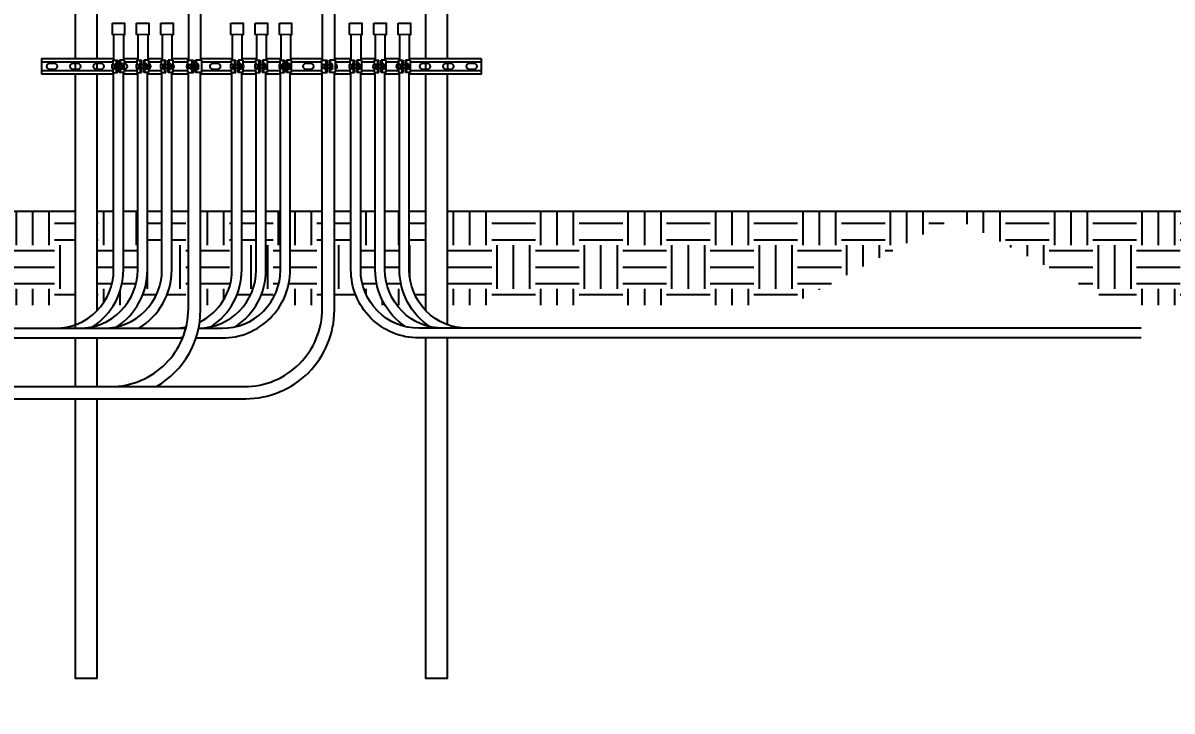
# Model space of a CAD drawing. Header units: feet. Extents: x -159 to 1687, y 0 to 1556.
# Drawn here: x 505.98 to 515.84, y 1037.27 to 1043.17 of the extents above; entities that cross this region are included whole.
import ezdxf
from ezdxf import colors
from ezdxf.entities.mleader import LeaderData, LeaderLine
from ezdxf.math import Vec2, Vec3

# ---------------------------------------------------------------- set-up
doc = ezdxf.new("R2010")
doc.units = ezdxf.units.FT
doc.header["$MEASUREMENT"] = 0
for name, color, linetype in [('C-GRADE', 110, 'Continuous'), ('E-COND-PVC', 4, 'Continuous'), ('E-COND-RGS', 4, 'Continuous'), ('E-EQPM-CAB', 5, 'Continuous'), ('E-EQPM-HRDW', 230, 'Continuous'), ('G-ANNO-TEXT', 1, 'Continuous')]:
    doc.layers.add(name, color=color, linetype=linetype)
doc.styles.add('NEI-A', font='arial.ttf')

# ---------------------------------------------------------------- blocks, each defined once
blk = doc.blocks.new('HSQN031')
blk.add_lwpolyline([(-0.4, 0.21), (-0.4, 0), (0.4, 0), (0.4, 0.21), (0.28, 0.27), (-0.28, 0.27)], close=True)
for points in [[(0, 0.21, 0.123587), (-0.2, 0.27, 0.085237), (-0.34, 0.24)], [(0.34, 0.24, 0.085237), (0.2, 0.27, 0.123587), (0, 0.21), (0, 0)]]:
    blk.add_lwpolyline(points, format="xyb")
blk = doc.blocks.new('Bolt Head 312')
for p, q in [((-0.29, 0), (-0.29, 0.14)), ((-0.29, 0), (0.29, 0)), ((-0.22, 0.2), (0.22, 0.2)), ((-0.14, 0.14), (-0.14, 0)), ((0.14, 0.14), (0.14, 0)), ((0.29, 0), (0.29, 0.14))]:
    blk.add_line(p, q)
for centre, major_axis, ratio in [((-0.22, 0.14), (-0.0722, 0), 0.866025), ((0, 0.14), (-0.144, 0), 0.433013)]:
    blk.add_ellipse(centre, major_axis=major_axis, ratio=ratio, start_param=3.141593, end_param=6.283185)
at = {"extrusion": (0, 0, -1)}
blk.add_ellipse((0.22, 0.14), major_axis=(0.0722, 0), ratio=0.866025, start_param=3.141593, end_param=6.283185, dxfattribs=at)

msp = doc.modelspace()

# ---------------------------------------------------------------- hatches: boundary and pattern name
at = {"layer": 'E-COND-RGS'}
h = msp.add_hatch(dxfattribs=at)
h.set_pattern_fill('EARTH', color=256, scale=1.5)
h.set_pattern_definition([(0, (0, 7.80868), (0.375, 0.375), [0.375, -0.375]), (0, (0, 7.9493), (0.375, 0.375), [0.375, -0.375]), (0, (0, 8.08993), (0.375, 0.375), [0.375, -0.375]), (90, (0.04688, 8.1368), (-0.375, 0.375), [0.375, -0.375]), (90, (0.1875, 8.1368), (-0.375, 0.375), [0.375, -0.375]), (90, (0.32812, 8.1368), (-0.375, 0.375), [0.375, -0.375])])
edge = h.paths.add_edge_path()
edge.add_line((508.06388, 1041.54977), (508.06389, 1041.04973))
edge.add_arc((507.48026, 1041.04971), 0.58363, -31.043994, 0.00172, ccw=False)
edge.add_line((507.9803, 1040.74874), (508.08782, 1040.74874))
edge.add_arc((507.68855, 1041.04971), 0.5, 322.991191, 360.00172)
edge.add_line((508.18855, 1041.04972), (508.18854, 1041.54977))
edge.add_line((508.18854, 1041.54977), (508.06388, 1041.54977))
edge = h.paths.add_edge_path()
edge.add_arc((507.27197, 1041.04972), 0.58363, 328.955298, 360.00172)
edge.add_line((507.8556, 1041.04974), (507.85559, 1041.54977))
edge.add_line((507.85559, 1041.54977), (507.98025, 1041.54977))
edge.add_line((507.98025, 1041.54977), (507.98026, 1041.04973))
edge.add_arc((507.48026, 1041.04971), 0.5, -37.009696, 0.00172, ccw=False)
edge.add_line((507.87953, 1040.74874), (507.772, 1040.74874))
edge = h.paths.add_edge_path()
edge.add_line((507.50199, 1041.54977), (507.50199, 1040.74874))
edge.add_line((507.50199, 1040.74874), (507.67123, 1040.74874))
edge.add_arc((507.27197, 1041.04972), 0.5, 322.989417, 360.00172)
edge.add_line((507.77197, 1041.04973), (507.77196, 1041.54977))
edge.add_line((507.77196, 1041.54977), (507.50199, 1041.54977))
edge = h.paths.add_edge_path()
edge.add_line((507.25493, 1041.54977), (507.25495, 1041.04975))
edge.add_arc((506.67132, 1041.04974), 0.58363, -31.046744, 0.00172, ccw=False)
edge.add_line((507.17134, 1040.74874), (507.39783, 1040.74874))
edge.add_line((507.39783, 1040.74874), (507.39783, 1041.54977))
edge.add_line((507.39783, 1041.54977), (507.25493, 1041.54977))
edge = h.paths.add_edge_path()
edge.add_line((507.04664, 1041.54977), (507.04666, 1041.04976))
edge.add_arc((506.46303, 1041.04974), 0.58363, -31.047452, 0.00172, ccw=False)
edge.add_line((506.96305, 1040.74874), (507.07057, 1040.74874))
edge.add_arc((506.67132, 1041.04974), 0.5, 322.986859, 360.00172)
edge.add_line((507.17132, 1041.04975), (507.1713, 1041.54977))
edge.add_line((507.1713, 1041.54977), (507.04664, 1041.54977))
edge = h.paths.add_edge_path()
edge.add_line((506.84061, 1041.54977), (506.84062, 1041.04977))
edge.add_arc((506.25699, 1041.04975), 0.58363, -31.048153, 0.00172, ccw=False)
edge.add_line((506.75701, 1040.74874), (506.86227, 1040.74874))
edge.add_arc((506.46303, 1041.04974), 0.5, 322.985973, 360.00172)
edge.add_line((506.96303, 1041.04976), (506.96301, 1041.54977))
edge.add_line((506.96301, 1041.54977), (506.84061, 1041.54977))
edge = h.paths.add_edge_path()
edge.add_line((508.54621, 1040.74874), (508.54621, 1041.54977))
edge.add_line((508.54621, 1041.54977), (508.27217, 1041.54977))
edge.add_line((508.27217, 1041.54977), (508.27218, 1041.04972))
edge.add_arc((507.68855, 1041.04971), 0.58363, -31.043285, 0.00172, ccw=False)
edge.add_line((508.18859, 1040.74874), (508.54621, 1040.74874))
edge = h.paths.add_edge_path()
edge.add_line((508.79269, 1041.04977), (508.79271, 1041.54977))
edge.add_line((508.79271, 1041.54977), (508.65038, 1041.54977))
edge.add_line((508.65038, 1041.54977), (508.65038, 1040.74874))
edge.add_line((508.65038, 1040.74874), (508.87631, 1040.74874))
edge.add_arc((509.37632, 1041.04975), 0.58363, 179.99828, 211.048573, ccw=False)
edge = h.paths.add_edge_path()
edge.add_line((509.00098, 1041.04977), (509.001, 1041.54977))
edge.add_line((509.001, 1041.54977), (508.87634, 1041.54977))
edge.add_line((508.87634, 1041.54977), (508.87632, 1041.04977))
edge.add_arc((509.37632, 1041.04975), 0.5, 179.99828, 217.015431)
edge.add_line((508.97709, 1040.74874), (509.0846, 1040.74874))
edge.add_arc((509.58461, 1041.04975), 0.58363, 179.99828, 211.048573, ccw=False)
edge = h.paths.add_edge_path()
edge.add_arc((509.7929, 1041.04975), 0.58363, 179.99828, 211.047865)
edge.add_line((509.29289, 1040.74874), (509.18538, 1040.74874))
edge.add_arc((509.58461, 1041.04975), 0.5, 179.99828, 217.015431, ccw=False)
edge.add_line((509.08461, 1041.04977), (509.08463, 1041.54977))
edge.add_line((509.08463, 1041.54977), (509.20929, 1041.54977))
edge.add_line((509.20929, 1041.54977), (509.20927, 1041.04976))
edge = h.paths.add_edge_path()
edge.add_line((509.43384, 1040.74874), (509.43384, 1041.54977))
edge.add_line((509.43384, 1041.54977), (509.29292, 1041.54977))
edge.add_line((509.29292, 1041.54977), (509.2929, 1041.04976))
edge.add_arc((509.7929, 1041.04975), 0.5, 179.99828, 217.014544)
edge.add_line((509.39366, 1040.74874), (509.43384, 1040.74874))
h.paths.add_polyline_path([(509.62134, 1041.54977), (509.62134, 1040.74874), (512.56963, 1040.74874), (514.06963, 1041.54977)])
edge = h.paths.add_edge_path()
edge.add_line((506.61479, 1041.54977), (506.61479, 1040.74874))
edge.add_line((506.61479, 1040.74874), (506.65623, 1040.74874))
edge.add_arc((506.25699, 1041.04975), 0.5, 322.985095, 360.00172)
edge.add_line((506.75699, 1041.04976), (506.75698, 1041.54977))
edge.add_line((506.75698, 1041.54977), (506.61479, 1041.54977))
h.paths.add_polyline_path([(506.42729, 1040.74874), (506.42729, 1041.54977), (502.72256, 1041.54977), (504.22256, 1040.74874)])
h = msp.add_hatch(dxfattribs=at)
h.set_pattern_fill('EARTH', color=256, scale=1.5)
h.set_pattern_definition([(0, (11.15827, 7.80868), (0.375, 0.375), [0.375, -0.375]), (0, (11.15827, 7.9493), (0.375, 0.375), [0.375, -0.375]), (0, (11.15827, 8.08993), (0.375, 0.375), [0.375, -0.375]), (90, (11.20514, 8.1368), (-0.375, 0.375), [0.375, -0.375]), (90, (11.34577, 8.1368), (-0.375, 0.375), [0.375, -0.375]), (90, (11.4864, 8.1368), (-0.375, 0.375), [0.375, -0.375])])
h.paths.add_polyline_path([(519.03929, 1041.54977), (519.03929, 1040.74874), (523.72789, 1040.74874), (525.22789, 1041.54977)])
h.paths.add_polyline_path([(518.58093, 1041.54977), (518.58091, 1040.74874), (518.85179, 1040.74874), (518.85179, 1041.54977)])
h.paths.add_polyline_path([(518.47679, 1040.74874), (518.47679, 1041.54977), (513.88083, 1041.54977), (515.38083, 1040.74874)])

# ---------------------------------------------------------------- linework, layer by layer
at = {"layer": 'C-GRADE'}
for points in [[(506.42729, 1041.54977), (493.67872, 1041.54977)], [(506.75698, 1041.54977), (506.61479, 1041.54977)], [(506.96301, 1041.54977), (506.84061, 1041.54977)], [(507.1713, 1041.54977), (507.04664, 1041.54977)], [(507.39783, 1041.54977), (507.25493, 1041.54977)], [(507.77196, 1041.54977), (507.50199, 1041.54977)], [(507.98025, 1041.54977), (507.85559, 1041.54977)], [(508.18854, 1041.54977), (508.06388, 1041.54977)], [(508.54621, 1041.54977), (508.27217, 1041.54977)], [(508.79271, 1041.54977), (508.65038, 1041.54977)], [(509.001, 1041.54977), (508.87634, 1041.54977)], [(509.20929, 1041.54977), (509.08463, 1041.54977)], [(509.43384, 1041.54977), (509.29292, 1041.54977)], [(518.47679, 1041.54977), (509.62134, 1041.54977)]]:
    msp.add_lwpolyline(points, dxfattribs=at)
at = {"layer": 'E-COND-PVC'}
msp.add_line((500.47789, 1040.54992), (507.37664, 1040.54972), dxfattribs=at)
at = {"layer": 'E-COND-PVC', "color": 111}
msp.add_line((494.26168, 1040.04977), (507.87955, 1040.04977), dxfattribs=at)
for points in [[(507.39783, 1044.52332), (507.39783, 1042.84676)], [(507.50199, 1044.52332), (507.50199, 1042.84676)], [(508.54621, 1044.52332), (508.54621, 1042.84676)], [(508.65038, 1044.52332), (508.65038, 1042.84676)], [(494.26168, 1039.94561), (507.88996, 1039.94561)]]:
    msp.add_lwpolyline(points, dxfattribs=at)
at = {"layer": 'E-COND-PVC'}
for points in [[(506.74595, 1043.16601), (506.85008, 1043.16568), (506.85008, 1043.06642), (506.74595, 1043.06675)], [(506.95425, 1043.16601), (507.05837, 1043.16568), (507.05837, 1043.06642), (506.95425, 1043.06675)], [(507.16254, 1043.16601), (507.26666, 1043.16568), (507.26666, 1043.06642), (507.16254, 1043.06675)], [(507.76319, 1043.16601), (507.86731, 1043.16568), (507.86731, 1043.06642), (507.76319, 1043.06675)], [(507.97148, 1043.16601), (508.0756, 1043.16568), (508.0756, 1043.06642), (507.97148, 1043.06675)], [(508.17977, 1043.16601), (508.28389, 1043.16568), (508.28389, 1043.06642), (508.17977, 1043.06675)], [(508.78176, 1043.16601), (508.88588, 1043.16568), (508.88588, 1043.06642), (508.78176, 1043.06675)], [(508.99005, 1043.16601), (509.09417, 1043.16568), (509.09417, 1043.06642), (508.99005, 1043.06675)], [(509.19834, 1043.16601), (509.30246, 1043.16568), (509.30246, 1043.06642), (509.19834, 1043.06675)]]:
    msp.add_lwpolyline(points, close=True, dxfattribs=at)
for points in [[(506.75693, 1043.06671), (506.75694, 1042.84676)], [(506.84058, 1043.06645), (506.84058, 1042.84676)], [(506.96522, 1043.06671), (506.96523, 1042.84676)], [(507.04887, 1043.06645), (507.04887, 1042.84676)], [(507.17352, 1043.06671), (507.17352, 1042.84676)], [(507.25716, 1043.06645), (507.25716, 1042.84676)], [(507.77417, 1043.06671), (507.77418, 1042.84676)], [(507.85782, 1043.06645), (507.85781, 1042.84676)], [(507.98246, 1043.06671), (507.98247, 1042.84676)], [(508.06611, 1043.06645), (508.0661, 1042.84676)], [(508.19075, 1043.06671), (508.19076, 1042.84676)], [(508.2744, 1043.06645), (508.27439, 1042.84676)], [(508.79274, 1043.06671), (508.79274, 1042.84676)], [(508.87638, 1043.06645), (508.87638, 1042.84676)], [(509.00103, 1043.06671), (509.00103, 1042.84676)], [(509.08467, 1043.06645), (509.08467, 1042.84676)], [(509.20932, 1043.06671), (509.20932, 1042.84676)], [(509.29296, 1043.06645), (509.29296, 1042.84676)], [(500.47789, 1040.46629), (507.34903, 1040.46609)]]:
    msp.add_lwpolyline(points, dxfattribs=at)
for points in [[(506.25698, 1040.54975, 0.414231), (506.75699, 1041.04976), (506.75694, 1042.7426)], [(506.46301, 1040.54974, 0.414231), (506.96303, 1041.04976), (506.96298, 1042.74259)], [(506.57992, 1040.5636, 0.2512181), (506.84062, 1041.04977), (506.84057, 1042.7426)], [(506.6713, 1040.54974, 0.414231), (507.17132, 1041.04975), (507.17127, 1042.74259)], [(506.7847, 1040.56276, 0.2519039), (507.04666, 1041.04976), (507.0466, 1042.74259)], [(506.97234, 1040.54973, 0.2630563), (507.25495, 1041.04975), (507.2549, 1042.74259)], [(507.46315, 1040.46608), (507.68853, 1040.46608, 0.414231), (508.27218, 1041.04972), (508.27213, 1042.74256)], [(507.48575, 1040.54971), (507.68854, 1040.54971, 0.414231), (508.18855, 1041.04972), (508.1885, 1042.74256)], [(507.48576, 1040.54974, 0.4110049), (507.98026, 1041.04973), (507.98021, 1042.74256)], [(507.49486, 1040.60215, 0.2845179), (507.77197, 1041.04973), (507.77192, 1042.74257)], [(507.59364, 1040.56274, 0.2519039), (507.8556, 1041.04974), (507.85555, 1042.74257)], [(507.80193, 1040.56273, 0.2519039), (508.06389, 1041.04973), (508.06384, 1042.74256)], [(515.15543, 1040.4663), (509.37634, 1040.46612, -0.414231), (508.79269, 1041.04977), (508.79274, 1042.7426)], [(515.15542, 1040.54992), (509.37634, 1040.54975, -0.414231), (508.87632, 1041.04977), (508.87637, 1042.7426)], [(509.26293, 1040.56278, -0.251896), (509.00098, 1041.04977), (509.00104, 1042.7426)], [(515.36372, 1040.54992), (509.58463, 1040.54975, -0.414231), (509.08461, 1041.04977), (509.08466, 1042.7426)], [(509.47121, 1040.56278, -0.2518881), (509.20927, 1041.04976), (509.20933, 1042.7426)], [(515.57201, 1040.54992), (509.79292, 1040.54975, -0.414231), (509.2929, 1041.04976), (509.29295, 1042.7426)], [(507.27196, 1040.54972, 0.0542765), (507.37955, 1040.56143, 0.0542765)], [(507.27195, 1040.46609, 0.034062), (507.3512, 1040.47149, 0.034062)], [(515.36372, 1040.4663), (509.58463, 1040.46612, -0.0011505), (509.58194, 1040.46613, -0.0011505)], [(515.57201, 1040.46629), (509.79292, 1040.46612, -0.0019928), (509.78827, 1040.46614, -0.0019928)]]:
    msp.add_lwpolyline(points, format="xyb", dxfattribs=at)
at = {"layer": 'E-COND-PVC', "color": 111}
for points in [[(506.73116, 1040.04977, 0.4142136), (507.39783, 1040.71644), (507.39783, 1042.7426)], [(507.12572, 1040.04977, 0.2663443), (507.50199, 1040.70602), (507.50199, 1042.7426)], [(507.87955, 1040.04977, 0.4142136), (508.54621, 1040.71644), (508.54621, 1042.7426)], [(507.88996, 1039.94561, 0.4142136), (508.65038, 1040.70602), (508.65038, 1042.7426)]]:
    msp.add_lwpolyline(points, format="xyb", dxfattribs=at)
at = {"layer": 'E-COND-RGS'}
for points in [[(506.42729, 1044.43801), (506.42729, 1042.86239)], [(506.61479, 1042.86239), (506.61479, 1044.43801)], [(509.43384, 1044.43801), (509.43384, 1042.86239)], [(509.62134, 1042.86239), (509.62134, 1044.43801)], [(506.42729, 1042.8181), (506.42729, 1042.77126)], [(506.61394, 1042.8181), (506.61394, 1042.77126)], [(509.43384, 1042.8181), (509.43384, 1042.77126)], [(509.62049, 1042.8181), (509.62049, 1042.77126)], [(506.42729, 1042.72697), (506.42729, 1040.54974)], [(506.61479, 1040.70049), (506.61479, 1042.72697)], [(509.43384, 1042.72697), (509.43384, 1040.70179)], [(509.62134, 1040.5801), (509.62134, 1042.72697)], [(506.61479, 1040.57333), (506.61479, 1040.58866)], [(509.43384, 1040.58965), (509.43384, 1040.57303)], [(509.43384, 1040.54975), (509.43384, 1040.54974)], [(509.62134, 1040.54975), (509.62134, 1040.54976)], [(506.42729, 1040.46611), (506.42729, 1040.04977)], [(506.61479, 1040.04977), (506.61479, 1040.46611)], [(509.43384, 1040.46613), (509.43384, 1037.54977), (509.62134, 1037.54977), (509.62134, 1040.46613)], [(506.42729, 1039.94561), (506.42729, 1037.54977), (506.61479, 1037.54977), (506.61479, 1039.94561)]]:
    msp.add_lwpolyline(points, dxfattribs=at)
at = {"layer": 'E-EQPM-CAB', "lineweight": 0}
for points in [[(506.76444, 1043.16584), (506.83319, 1043.16584)], [(506.97273, 1043.16584), (507.04148, 1043.16584)], [(507.18102, 1043.16584), (507.24977, 1043.16584)], [(507.78167, 1043.16584), (507.85043, 1043.16584)], [(507.98996, 1043.16584), (508.05872, 1043.16584)], [(508.19826, 1043.16584), (508.26701, 1043.16584)], [(508.80024, 1043.16584), (508.86899, 1043.16584)], [(509.00853, 1043.16584), (509.07728, 1043.16584)], [(509.21682, 1043.16584), (509.28557, 1043.16584)]]:
    msp.add_lwpolyline(points, dxfattribs=at)
for centre, start, end in [((506.76423, 1043.16647), 179.999859, 270.000141), ((506.83298, 1043.16647), 269.999859, 0.000141), ((506.97252, 1043.16647), 179.999859, 270.000141), ((507.04127, 1043.16647), 269.999859, 0.000141), ((507.18081, 1043.16647), 179.999859, 270.000141), ((507.24957, 1043.16647), 269.999859, 0.000141), ((507.78147, 1043.16647), 179.999859, 270.000141), ((507.85022, 1043.16647), 269.999859, 0.000141), ((507.98976, 1043.16647), 179.999859, 270.000141), ((508.05851, 1043.16647), 269.999859, 0.000141), ((508.19805, 1043.16647), 179.999859, 270.000141), ((508.2668, 1043.16647), 269.999859, 0.000141), ((508.80003, 1043.16647), 179.999859, 270.000141), ((508.86879, 1043.16647), 269.999859, 0.000141), ((509.00832, 1043.16647), 179.999859, 270.000141), ((509.07708, 1043.16647), 269.999859, 0.000141), ((509.21661, 1043.16647), 179.999859, 270.000141), ((509.28537, 1043.16647), 269.999859, 0.000141)]:
    msp.add_arc(centre, 0.000625, start, end, dxfattribs=at)
at = {"layer": 'E-EQPM-HRDW', "color": 7}
for p, q in [((506.74864, 1042.84676), (506.78873, 1042.84676)), ((506.74864, 1042.84676), (506.74864, 1042.8077)), ((506.77998, 1042.7426), (506.77998, 1042.84676)), ((506.78873, 1042.7426), (506.78873, 1042.84676)), ((506.84739, 1042.84676), (506.80731, 1042.84676)), ((506.80731, 1042.7426), (506.80731, 1042.84676)), ((506.81606, 1042.7426), (506.81606, 1042.84676)), ((506.84739, 1042.84676), (506.84739, 1042.7426)), ((506.95693, 1042.84676), (506.99702, 1042.84676)), ((506.95693, 1042.84676), (506.95693, 1042.8077)), ((506.98827, 1042.7426), (506.98827, 1042.84676)), ((506.99702, 1042.7426), (506.99702, 1042.84676)), ((507.05568, 1042.84676), (507.0156, 1042.84676)), ((507.0156, 1042.7426), (507.0156, 1042.84676)), ((507.02435, 1042.7426), (507.02435, 1042.84676)), ((507.05568, 1042.84676), (507.05568, 1042.7426)), ((507.16522, 1042.84676), (507.20531, 1042.84676)), ((507.16522, 1042.84676), (507.16522, 1042.8077)), ((507.19656, 1042.7426), (507.19656, 1042.84676)), ((507.20531, 1042.7426), (507.20531, 1042.84676)), ((507.26397, 1042.84676), (507.22389, 1042.84676)), ((507.22389, 1042.7426), (507.22389, 1042.84676)), ((507.23264, 1042.7426), (507.23264, 1042.84676)), ((507.26397, 1042.84676), (507.26397, 1042.7426)), ((507.39049, 1042.84676), (507.44062, 1042.84676)), ((507.39049, 1042.84676), (507.39049, 1042.7426)), ((507.43187, 1042.7426), (507.43187, 1042.84676)), ((507.44062, 1042.7426), (507.44062, 1042.84676)), ((507.50933, 1042.84676), (507.4592, 1042.84676)), ((507.4592, 1042.7426), (507.4592, 1042.84676)), ((507.46795, 1042.7426), (507.46795, 1042.84676)), ((507.50933, 1042.84676), (507.50933, 1042.7426)), ((507.76587, 1042.84676), (507.80596, 1042.84676)), ((507.76587, 1042.84676), (507.76587, 1042.8077)), ((507.79721, 1042.7426), (507.79721, 1042.84676)), ((507.80596, 1042.7426), (507.80596, 1042.84676)), ((507.86463, 1042.84676), (507.82454, 1042.84676)), ((507.82454, 1042.7426), (507.82454, 1042.84676)), ((507.83329, 1042.7426), (507.83329, 1042.84676)), ((507.86463, 1042.84676), (507.86463, 1042.7426)), ((507.97416, 1042.84676), (508.01425, 1042.84676)), ((507.97416, 1042.84676), (507.97416, 1042.8077)), ((508.0055, 1042.7426), (508.0055, 1042.84676)), ((508.01425, 1042.7426), (508.01425, 1042.84676)), ((508.07292, 1042.84676), (508.03283, 1042.84676)), ((508.03283, 1042.7426), (508.03283, 1042.84676)), ((508.04158, 1042.7426), (508.04158, 1042.84676)), ((508.07292, 1042.84676), (508.07292, 1042.7426)), ((508.18246, 1042.84676), (508.22254, 1042.84676)), ((508.18246, 1042.84676), (508.18246, 1042.8077)), ((508.21379, 1042.7426), (508.21379, 1042.84676)), ((508.22254, 1042.7426), (508.22254, 1042.84676)), ((508.28121, 1042.84676), (508.24112, 1042.84676)), ((508.24112, 1042.7426), (508.24112, 1042.84676)), ((508.24987, 1042.7426), (508.24987, 1042.84676)), ((508.28121, 1042.84676), (508.28121, 1042.7426)), ((508.53888, 1042.84676), (508.58901, 1042.84676)), ((508.53888, 1042.84676), (508.53888, 1042.7426)), ((508.58026, 1042.7426), (508.58026, 1042.84676)), ((508.58901, 1042.7426), (508.58901, 1042.84676)), ((508.65771, 1042.84676), (508.60759, 1042.84676)), ((508.60759, 1042.7426), (508.60759, 1042.84676)), ((508.61634, 1042.7426), (508.61634, 1042.84676)), ((508.65771, 1042.84676), (508.65771, 1042.7426)), ((508.78444, 1042.84676), (508.82453, 1042.84676)), ((508.78444, 1042.84676), (508.78444, 1042.8077)), ((508.81578, 1042.7426), (508.81578, 1042.84676)), ((508.82453, 1042.7426), (508.82453, 1042.84676)), ((508.88319, 1042.84676), (508.84311, 1042.84676)), ((508.84311, 1042.7426), (508.84311, 1042.84676)), ((508.85186, 1042.7426), (508.85186, 1042.84676)), ((508.88319, 1042.84676), (508.88319, 1042.7426)), ((508.99273, 1042.84676), (509.03282, 1042.84676)), ((508.99273, 1042.84676), (508.99273, 1042.8077)), ((509.02407, 1042.7426), (509.02407, 1042.84676)), ((509.03282, 1042.7426), (509.03282, 1042.84676)), ((509.09148, 1042.84676), (509.0514, 1042.84676)), ((509.0514, 1042.7426), (509.0514, 1042.84676)), ((509.06015, 1042.7426), (509.06015, 1042.84676)), ((509.09148, 1042.84676), (509.09148, 1042.7426)), ((509.20102, 1042.84676), (509.24111, 1042.84676)), ((509.20102, 1042.84676), (509.20102, 1042.8077)), ((509.23236, 1042.7426), (509.23236, 1042.84676)), ((509.24111, 1042.7426), (509.24111, 1042.84676)), ((509.29978, 1042.84676), (509.25969, 1042.84676)), ((509.25969, 1042.7426), (509.25969, 1042.84676)), ((509.26844, 1042.7426), (509.26844, 1042.84676)), ((509.29978, 1042.84676), (509.29978, 1042.7426)), ((506.74864, 1042.78166), (506.74864, 1042.7426)), ((506.74864, 1042.7426), (506.78873, 1042.7426)), ((506.84739, 1042.7426), (506.80731, 1042.7426)), ((506.95693, 1042.78166), (506.95693, 1042.7426)), ((506.95693, 1042.7426), (506.99702, 1042.7426)), ((507.05568, 1042.7426), (507.0156, 1042.7426)), ((507.16522, 1042.78166), (507.16522, 1042.7426)), ((507.16522, 1042.7426), (507.20531, 1042.7426)), ((507.26397, 1042.7426), (507.22389, 1042.7426)), ((507.39049, 1042.7426), (507.44062, 1042.7426)), ((507.50933, 1042.7426), (507.4592, 1042.7426)), ((507.76587, 1042.78166), (507.76587, 1042.7426)), ((507.76587, 1042.7426), (507.80596, 1042.7426)), ((507.86463, 1042.7426), (507.82454, 1042.7426)), ((507.97416, 1042.78166), (507.97416, 1042.7426)), ((507.97416, 1042.7426), (508.01425, 1042.7426)), ((508.07292, 1042.7426), (508.03283, 1042.7426)), ((508.18246, 1042.78166), (508.18246, 1042.7426)), ((508.18246, 1042.7426), (508.22254, 1042.7426)), ((508.28121, 1042.7426), (508.24112, 1042.7426)), ((508.53888, 1042.7426), (508.58901, 1042.7426)), ((508.65771, 1042.7426), (508.60759, 1042.7426)), ((508.78444, 1042.78166), (508.78444, 1042.7426)), ((508.78444, 1042.7426), (508.82453, 1042.7426)), ((508.88319, 1042.7426), (508.84311, 1042.7426)), ((508.99273, 1042.78166), (508.99273, 1042.7426)), ((508.99273, 1042.7426), (509.03282, 1042.7426)), ((509.09148, 1042.7426), (509.0514, 1042.7426)), ((509.20102, 1042.78166), (509.20102, 1042.7426)), ((509.20102, 1042.7426), (509.24111, 1042.7426)), ((509.29978, 1042.7426), (509.25969, 1042.7426))]:
    msp.add_line(p, q, dxfattribs=at)
at = {"layer": 'E-EQPM-HRDW'}
for points in [[(506.1374, 1042.86239), (506.75694, 1042.86239)], [(506.1374, 1042.86239), (506.1374, 1042.72697)], [(506.74864, 1042.83114), (506.1374, 1042.83114)], [(506.84058, 1042.86239), (506.96523, 1042.86239)], [(506.95693, 1042.83114), (506.84739, 1042.83114)], [(507.04887, 1042.86239), (507.17352, 1042.86239)], [(507.16522, 1042.83114), (507.05568, 1042.83114)], [(507.25716, 1042.86239), (507.39783, 1042.86239)], [(507.39049, 1042.83114), (507.26397, 1042.83114)], [(507.50199, 1042.86239), (507.77418, 1042.86239)], [(507.76587, 1042.83114), (507.50933, 1042.83114)], [(507.85781, 1042.86239), (507.98247, 1042.86239)], [(507.97416, 1042.83114), (507.86463, 1042.83114)], [(508.0661, 1042.86239), (508.19076, 1042.86239)], [(508.18246, 1042.83114), (508.07292, 1042.83114)], [(508.27439, 1042.86239), (508.54621, 1042.86239)], [(508.53888, 1042.83114), (508.28121, 1042.83114)], [(508.65038, 1042.86239), (508.79274, 1042.86239)], [(508.78444, 1042.83114), (508.65771, 1042.83114)], [(508.87638, 1042.86239), (509.00103, 1042.86239)], [(508.99273, 1042.83114), (508.88319, 1042.83114)], [(509.08467, 1042.86239), (509.20932, 1042.86239)], [(509.20102, 1042.83114), (509.09148, 1042.83114)], [(509.91122, 1042.86239), (509.91122, 1042.72697), (509.29295, 1042.72697)], [(509.29296, 1042.86239), (509.91122, 1042.86239)], [(509.91122, 1042.83114), (509.29978, 1042.83114)], [(506.1374, 1042.75822), (506.74864, 1042.75822)], [(506.75694, 1042.72697), (506.1374, 1042.72697)], [(506.96298, 1042.72697), (506.84057, 1042.72697)], [(506.84739, 1042.75822), (506.95693, 1042.75822)], [(507.17127, 1042.72697), (507.04661, 1042.72697)], [(507.05568, 1042.75822), (507.16522, 1042.75822)], [(507.39783, 1042.72697), (507.2549, 1042.72697)], [(507.26397, 1042.75822), (507.39049, 1042.75822)], [(507.43187, 1042.77126), (507.44062, 1042.77126)], [(507.77192, 1042.72697), (507.50199, 1042.72697)], [(507.50933, 1042.75822), (507.76587, 1042.75822)], [(507.98021, 1042.72697), (507.85555, 1042.72697)], [(507.86463, 1042.75822), (507.97416, 1042.75822)], [(508.1885, 1042.72697), (508.06384, 1042.72697)], [(508.07292, 1042.75822), (508.18246, 1042.75822)], [(508.54621, 1042.72697), (508.27213, 1042.72697)], [(508.28121, 1042.75822), (508.53888, 1042.75822)], [(508.79274, 1042.72697), (508.65038, 1042.72697)], [(508.65771, 1042.75822), (508.78444, 1042.75822)], [(509.00103, 1042.72697), (508.87637, 1042.72697)], [(508.88319, 1042.75822), (508.99273, 1042.75822)], [(509.20933, 1042.72697), (509.08466, 1042.72697)], [(509.09148, 1042.75822), (509.20102, 1042.75822)], [(509.29978, 1042.75822), (509.91122, 1042.75822)]]:
    msp.add_lwpolyline(points, dxfattribs=at)
for points in [[(506.20443, 1042.77126), (506.25134, 1042.77126, 1), (506.25134, 1042.8181), (506.20443, 1042.8181, 1)], [(506.40443, 1042.77126), (506.45134, 1042.77126, 1), (506.45134, 1042.8181), (506.40443, 1042.8181, 1)], [(506.60443, 1042.77126), (506.65134, 1042.77126, 1), (506.65134, 1042.8181), (506.60443, 1042.8181, 1)], [(507.60443, 1042.77126), (507.65134, 1042.77126, 1), (507.65134, 1042.8181), (507.60443, 1042.8181, 1)], [(508.40443, 1042.77126), (508.45134, 1042.77126, 1), (508.45134, 1042.8181), (508.40443, 1042.8181, 1)], [(509.40443, 1042.77126), (509.45134, 1042.77126, 1), (509.45134, 1042.8181), (509.40443, 1042.8181, 1)], [(509.60443, 1042.77126), (509.65134, 1042.77126, 1), (509.65134, 1042.8181), (509.60443, 1042.8181, 1)], [(509.80443, 1042.77126), (509.85134, 1042.77126, 1), (509.85134, 1042.8181), (509.80443, 1042.8181, 1)]]:
    msp.add_lwpolyline(points, format="xyb", close=True, dxfattribs=at)
for points in [[(506.84739, 1042.77126), (506.85134, 1042.77126, 1), (506.85134, 1042.8181), (506.84739, 1042.8181)], [(507.05568, 1042.77167, 0.8290354), (507.05568, 1042.81769, 0.8290354)], [(508.65771, 1042.77215, 0.7565451), (508.65771, 1042.81722, 0.7565451)], [(508.85186, 1042.81809, 0.0054739), (508.85134, 1042.8181)], [(508.99273, 1042.81497, 0.5777337), (508.99273, 1042.7744)], [(509.0514, 1042.8181, 0.0005675), (509.05134, 1042.8181)], [(509.20102, 1042.81785, 0.8637263), (509.20102, 1042.77151)], [(507.26397, 1042.77496, 0.5470236), (507.26397, 1042.8144)], [(507.39049, 1042.8135, 0.5038672), (507.39049, 1042.77586, 0.5038672)], [(507.78235, 1042.80249, 0.0115533), (507.78201, 1042.80146)], [(507.78201, 1042.7879, 0.0115533), (507.78235, 1042.78687, 0.0115533)], [(507.86463, 1042.7754, 0.5254424), (507.86463, 1042.81397, 0.5254424)], [(508.85134, 1042.77126, 0.0054739), (508.85186, 1042.77127)], [(508.86878, 1042.81031, 0.0050254), (508.86847, 1042.81066)], [(508.86847, 1042.77871, 0.0050254), (508.86878, 1042.77905)], [(509.05134, 1042.77126, 0.0005675), (509.0514, 1042.77126)]]:
    msp.add_lwpolyline(points, format="xyb", dxfattribs=at)
at = {"layer": 'E-EQPM-HRDW', "color": 7}
for points in [[(506.76478, 1042.8077), (506.74191, 1042.8077), (506.74191, 1042.78166), (506.76478, 1042.78166)], [(506.80731, 1042.8077), (506.78873, 1042.8077)], [(506.78873, 1042.78166), (506.80731, 1042.78166)], [(506.97307, 1042.8077), (506.95021, 1042.8077), (506.95021, 1042.78166), (506.97307, 1042.78166)], [(507.0156, 1042.8077), (506.99702, 1042.8077)], [(506.99702, 1042.78166), (507.0156, 1042.78166)], [(507.18136, 1042.8077), (507.1585, 1042.8077), (507.1585, 1042.78166), (507.18136, 1042.78166)], [(507.22389, 1042.8077), (507.20531, 1042.8077)], [(507.20531, 1042.78166), (507.22389, 1042.78166)], [(507.41667, 1042.8077), (507.39381, 1042.8077), (507.39381, 1042.78166), (507.41667, 1042.78166)], [(507.4592, 1042.8077), (507.44062, 1042.8077)], [(507.44062, 1042.78166), (507.4592, 1042.78166)], [(507.78201, 1042.8077), (507.75915, 1042.8077), (507.75915, 1042.78166), (507.78201, 1042.78166)], [(507.82454, 1042.8077), (507.80596, 1042.8077)], [(507.80596, 1042.78166), (507.82454, 1042.78166)], [(507.9903, 1042.8077), (507.96744, 1042.8077), (507.96744, 1042.78166), (507.9903, 1042.78166)], [(508.03283, 1042.8077), (508.01425, 1042.8077)], [(508.01425, 1042.78166), (508.03283, 1042.78166)], [(508.19859, 1042.8077), (508.17573, 1042.8077), (508.17573, 1042.78166), (508.19859, 1042.78166)], [(508.24112, 1042.8077), (508.22254, 1042.8077)], [(508.22254, 1042.78166), (508.24112, 1042.78166)], [(508.56506, 1042.8077), (508.5422, 1042.8077), (508.5422, 1042.78166), (508.56506, 1042.78166)], [(508.60759, 1042.8077), (508.58901, 1042.8077)], [(508.58901, 1042.78166), (508.60759, 1042.78166)], [(508.80058, 1042.8077), (508.77772, 1042.8077), (508.77772, 1042.78166), (508.80058, 1042.78166)], [(508.84311, 1042.8077), (508.82453, 1042.8077)], [(508.82453, 1042.78166), (508.84311, 1042.78166)], [(509.00887, 1042.8077), (508.98601, 1042.8077), (508.98601, 1042.78166), (509.00887, 1042.78166)], [(509.0514, 1042.8077), (509.03282, 1042.8077)], [(509.03282, 1042.78166), (509.0514, 1042.78166)], [(509.21716, 1042.8077), (509.1943, 1042.8077), (509.1943, 1042.78166), (509.21716, 1042.78166)], [(509.25969, 1042.8077), (509.24111, 1042.8077)], [(509.24111, 1042.78166), (509.25969, 1042.78166)]]:
    msp.add_lwpolyline(points, dxfattribs=at)

# ---------------------------------------------------------------- block references
for name, p, xscale, yscale, zscale, rotation in [('HSQN031', (506.77998, 1042.79468), -0.05721511174421177, 0.05721511174421177, 0.05721511174421177, 90), ('Bolt Head 312', (506.81606, 1042.79468), -0.08333333333333333, 0.08333333333333333, 0.08333333333333333, 270), ('HSQN031', (506.98827, 1042.79468), -0.05721511174421177, 0.05721511174421177, 0.05721511174421177, 90), ('Bolt Head 312', (507.02435, 1042.79468), -0.08333333333333333, 0.08333333333333333, 0.08333333333333333, 270), ('HSQN031', (507.19656, 1042.79468), -0.05721511174421177, 0.05721511174421177, 0.05721511174421177, 90), ('Bolt Head 312', (507.23264, 1042.79468), -0.08333333333333333, 0.08333333333333333, 0.08333333333333333, 270), ('HSQN031', (507.43187, 1042.79468), -0.05721511174421177, 0.05721511174421177, 0.05721511174421177, 90), ('Bolt Head 312', (507.46795, 1042.79468), -0.08333333333333333, 0.08333333333333333, 0.08333333333333333, 270), ('HSQN031', (507.79721, 1042.79468), -0.05721511174421177, 0.05721511174421177, 0.05721511174421177, 90), ('Bolt Head 312', (507.83329, 1042.79468), -0.08333333333333333, 0.08333333333333333, 0.08333333333333333, 270), ('HSQN031', (508.0055, 1042.79468), -0.05721511174421177, 0.05721511174421177, 0.05721511174421177, 90), ('Bolt Head 312', (508.04158, 1042.79468), -0.08333333333333333, 0.08333333333333333, 0.08333333333333333, 270), ('HSQN031', (508.21379, 1042.79468), -0.05721511174421177, 0.05721511174421177, 0.05721511174421177, 90), ('Bolt Head 312', (508.24987, 1042.79468), -0.08333333333333333, 0.08333333333333333, 0.08333333333333333, 270), ('HSQN031', (508.58026, 1042.79468), -0.05721511174421177, 0.05721511174421177, 0.05721511174421177, 90), ('Bolt Head 312', (508.61634, 1042.79468), -0.08333333333333333, 0.08333333333333333, 0.08333333333333333, 270), ('HSQN031', (508.81578, 1042.79468), -0.05721511174421177, 0.05721511174421177, 0.05721511174421177, 90), ('Bolt Head 312', (508.85186, 1042.79468), -0.08333333333333333, 0.08333333333333333, 0.08333333333333333, 270), ('HSQN031', (509.02407, 1042.79468), -0.05721511174421177, 0.05721511174421177, 0.05721511174421177, 90), ('Bolt Head 312', (509.06015, 1042.79468), -0.08333333333333333, 0.08333333333333333, 0.08333333333333333, 270), ('HSQN031', (509.23236, 1042.79468), -0.05721511174421177, 0.05721511174421177, 0.05721511174421177, 90), ('Bolt Head 312', (509.26844, 1042.79468), -0.08333333333333333, 0.08333333333333333, 0.08333333333333333, 270)]:
    msp.add_blockref(name, p, dxfattribs=dict(at, xscale=xscale, yscale=yscale, zscale=zscale, rotation=rotation))

# ---------------------------------------------------------------- next in the draw order: leaders
at = {"layer": 'G-ANNO-TEXT'}
ml = msp.add_multileader_mtext('Standard', dxfattribs=at)
ml.set_content('\\A1;6 MOTOR CONTROL CABLE CONDUITS (TYP.)', color=256, style='NEI-A')
ml.set_leader_properties()
ml.build(insert=Vec2(0, 0))
ml.multileader.update_dxf_attribs({"dogleg_length": 0.36, "arrow_head_size": 0.125})
ctx = ml.context
ctx.base_point, ctx.char_height, ctx.arrow_head_size, ctx.landing_gap_size, ctx.plane_origin = Vec3(822.13293, 1038.01238), 1, 0.125, 0.0625, Vec3(370.13821, 525.74619)
notes = []
notes.append((ctx, [(0, (0, 0, 0), (0, 0), (1, 0), 1, [])]))
ctx.mtext.insert, ctx.mtext.width, ctx.mtext.flow_direction = Vec3(822.19543, 1038.65938), 17.7675237, 5
ctx.mtext.has_bg_fill, ctx.mtext.bg_color, ctx.mtext.bg_scale_factor, ctx.mtext.bg_transparency, ctx.mtext.use_window_bg_color = 1, -1073741824, 1.5, 0, 1
for ctx, leaders in notes:
    for number, flags, end, landing, length, lines in leaders:
        leader = LeaderData()
        leader.index, (leader.has_last_leader_line, leader.has_dogleg_vector, leader.attachment_direction) = number, flags
        leader.last_leader_point, leader.dogleg_vector, leader.dogleg_length = Vec3(end), Vec3(landing), length
        for number, points, colour, breaks in lines:
            line = LeaderLine()
            line.index, line.vertices, line.color, line.breaks = number, Vec3.list(points), colors.encode_raw_color(colour), breaks
            leader.lines.append(line)
        ctx.leaders.append(leader)

doc.saveas('drawing.dxf')
